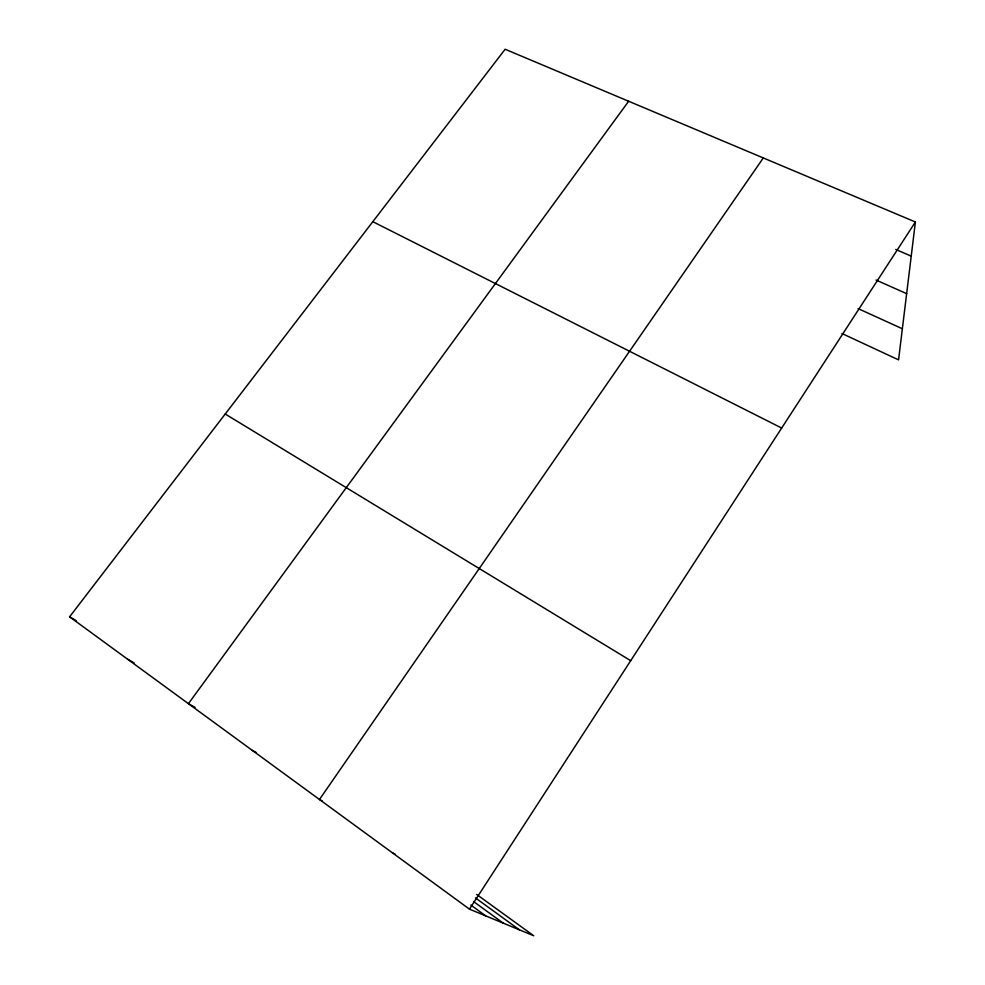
<?xml version="1.0" encoding="UTF-8"?>
<svg xmlns="http://www.w3.org/2000/svg" width="985" height="985" viewBox="0 0 985 985"><rect width="100%" height="100%" fill="white"/><g stroke="black" fill="none" stroke-linecap="round" stroke-linejoin="round"><path stroke-width="1.48" d="M476.703 894.478L533.698 935.75L469.451 909.143L69.603 616.807L505.133 49.25L915.397 221.982L898.566 359.87L842.003 333.533M469.451 909.143L915.397 221.982M763.301 157.945L319.472 799.488L322.07 800.817M628.639 101.246L188.418 703.672L195.067 707.365M895.734 249.451L911.224 256.137M875.985 280.023L906.643 293.641M858.095 308.6L902.358 328.756M392.424 852.825L395.182 854.118M372.822 221.674L781.671 428.044M252.295 750.373L256.162 752.454M127.582 659.199L134.071 662.905M69.603 616.807L76.177 620.649M225.22 414.02L630.696 660.676M475.435 897.901L519.477 929.865M473.551 901.546L503.237 923.13M470.879 905.067L485.667 915.853"/></g></svg>
